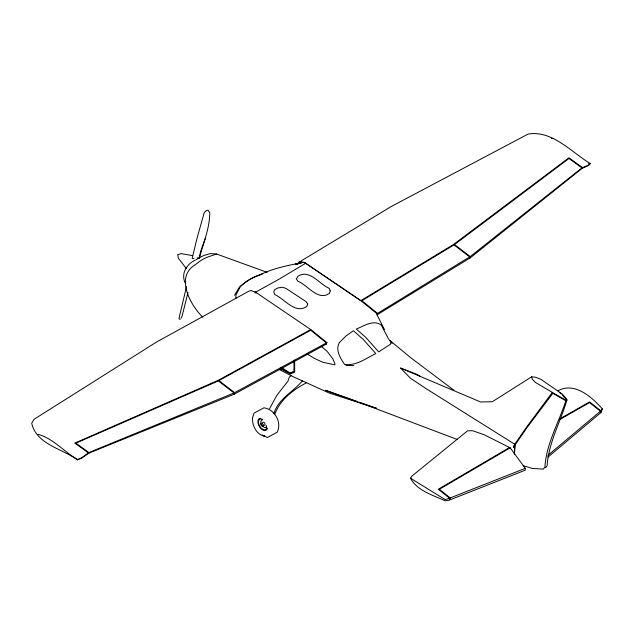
<?xml version="1.0" encoding="UTF-8"?>
<svg xmlns="http://www.w3.org/2000/svg" width="634" height="634" viewBox="0 0 634 634"><rect width="100%" height="100%" fill="white"/><g stroke="black" fill="none" stroke-linecap="round" stroke-linejoin="round"><path stroke-width="0.95" d="M293.994 360.714L293.938 371.564L290.103 373.188L280.577 368.085M235.872 298.519L235.959 294.953L240.294 286.711A78.727 64.248 63 0 1 262.682 273.785M77.443 459.888C62.14 448.563 36.439 444.418 31.7 423.306L33.959 419.351L156.336 342.146L248.75 291.228L251.009 290.57L255.407 292.044L310.755 329.569L326.954 342.637L326.367 344.064L233.978 394.293L88.871 453.167L81.429 458.303L77.443 459.888L77.459 459.452C64.129 451.804 52.947 438.252 38 434.322M88.324 453.484L88.348 452.866L74.804 443.111L218.35 380.265L310.755 329.569M88.871 453.167L88.895 452.557L75.898 443.134L218.342 380.923L234.033 392.953L233.978 394.293M234.525 393.976L234.572 392.636L218.888 380.606L310.755 330.219L326.415 342.954L326.367 344.064M384.481 329.529L376.984 314.844L377.024 313.735L360.825 300.659L305.469 263.142L301.071 261.668L298.82 262.317L297.639 264.069M377.523 314.527L377.571 313.418L361.911 300.69L453.984 244.875L469.675 256.905L469.62 258.244L376.984 314.844M509.633 447.477L438.316 489.25L449.664 498.261L449.593 500.099L445.084 500.812C432.784 494.972 417.338 491.009 410.467 478.194L412.1 475.936L467.623 430.779L472.607 430.74L484.075 434.71L510.172 447.818L525.301 468.352L525.229 470.198L450.14 499.79L450.203 497.944L439.402 489.282L510.172 447.818M469.62 258.244L470.166 257.935L470.214 256.588L581.949 167.891L588.645 165.038L590.103 163.477C571.258 152.081 552.269 130.025 528.098 134.059L391.432 206.415L298.82 262.317M514.745 444.252L513.389 447.398L514.745 444.252L425.58 388.325L410.356 378.133L400.569 368.069L480.564 401.972L492.269 401.766L531.657 376.802L535.461 377.222L540.905 379.33L562.104 393.952L566.947 399.563L565.861 400.189L552.317 392.391L526.513 427.205L514.745 444.252L514.356 454.19L515.284 444.592L527.06 427.546L552.832 393.349L565.837 400.799L566.923 400.173L562.683 395.267M470.166 257.935L581.925 168.509L581.949 167.891L568.944 158.476L454.53 244.566L470.214 256.588L377.024 313.735M581.925 168.509L582.495 167.582L568.952 157.818L453.445 244.534L360.825 300.659L305.469 263.142M582.472 168.192L588.629 165.474L590.103 163.477M600.406 411.228L600.335 413.067L548.085 457.003L548.156 455.157L600.406 411.228L589.604 402.558L559.782 419.526M602.3 408.843L600.953 410.911L600.881 412.758L602.3 408.843C591.823 397.043 574.523 381.525 557.936 390.813M199.306 257.15L200.986 250.216M199.631 257.285C203.451 242.584 209.703 228.288 209.759 212.81L208.031 210.219L206.399 210.488L204.275 212.469L197.079 238.083L192.165 258.315L194.028 258.672M187.973 292.543L182.045 316.326L181.007 318.26M186.523 286.568L179.145 317.666L179.065 318.91L180.262 319.33M273.88 413.693C278.112 398.913 293.249 391.915 302.418 380.844M566.923 400.173C560.432 421.99 548.624 442.635 547.102 465.697L545.525 467.852M274.894 414.002C280.149 399.769 293.035 389.767 306.103 383.015M201.327 249.289L205.392 238.186M565.837 400.799C558.776 422.743 546.334 443.515 544.931 466.957L543.346 469.112L532.116 468.399L523.105 465.61M269.537 408.732L276.844 395.339L288.066 381.002L289.223 377.222L291.299 375.613M234.564 295.262L239.161 287.448A75.977 61.371 74.3 0 1 260.162 275.069M194.868 260.281C186.618 264.354 180.793 273.666 185.12 282.78M305.667 263.276L278.873 279.285L255.011 292.52M326.954 342.637L234.033 392.953L88.895 452.557L81.445 457.867L77.459 459.452M559.553 419.003L589.604 401.908L600.953 410.911M199.219 257.761L203.934 255.447L210.211 253.6L216.511 253.988L267.152 272.358M293.352 371.786L290.103 373.188L282.067 367.775M260.194 274.712C273.88 268.016 288.946 265.242 303.718 262.278L305.548 262.627M450.203 497.944L525.301 468.352M216.511 253.988L209.925 256.279A49.832 34.585 -73 0 0 195.629 264.529C174.604 276.559 190.462 305.453 202.864 317.238M449.664 498.261L445.131 499.584L410.467 478.194M303.718 262.278L295.278 264.291L298.368 263.736M254.987 292.884L256.493 292.734L255.407 292.044M197.61 258.387L199.393 258.244M345.974 365.461L353.827 365.62M197.111 257.943L199.092 258.022M551.39 138.386L552.872 138.458M192.237 255.557L181.118 253.648L177.742 254.646L178.336 258.197L186.364 268.594M357.18 401.465L325.67 390.354L373.481 407.749L457.431 439.544M359.034 402.114L376.636 408.328L329.236 393.048L293.907 377.056L279.277 369.519M400.569 368.069L416.887 374.361L420.144 376.271M280.87 368.877L290.396 374.005L294.699 372.134L294.612 360.033M588.368 162.946L590.088 163.921M552.317 392.391L535.461 382.468L532.195 379.108L531.657 376.802M307.102 353.954L314.535 358.479L322.738 362.244L334.712 364.819L334.998 364.019L332.882 358.876L327.16 351.355L321.541 346.56M453.825 390.148L410.856 357.822L389.633 340.26L392.105 343.525M559.283 392.43L561.383 394.031M389.221 339.776L391.059 341.924L390.56 344.167L378.688 351.878L365.802 337.391L356.284 329.086C363.853 326.074 373.513 319.29 381.28 325.091L388.602 339.063M266.161 425.303L266.835 429.178M195.692 260.011A8.464 4.668 -57.9 0 1 197.285 259.092M267.326 428.275A6.776 3.907 60 0 1 259.734 427.102A6.776 3.907 60 0 1 260.439 418.21M266.74 427.791A5.928 3.424 60 0 1 261.985 428.782A5.928 3.424 60 0 1 258.482 421.491A5.928 3.424 60 0 1 262.833 419.66M266.367 427.015A4.232 2.441 60 0 1 261.636 424.756A4.232 2.441 60 0 1 262.46 419.835M262.65 422.949A1.696 0.975 60 0 1 263.895 422.347A1.696 0.975 60 0 1 265.044 424.447A1.696 0.975 60 0 1 263.792 425.049M252.483 418.004C252.086 425.763 256.572 434.734 264.719 436.247L262.207 435.059L267.35 437.523L277.216 432.206C282.146 422.347 274.696 409.326 263.934 407.797L254.068 413.122L252.483 418.004M307.68 303.979L306.911 306.373C295.246 314.567 284.563 298.868 274.807 294.596L273.722 291.997L274.514 289.809L277.534 288.066L281.987 287.226L285.799 288.272L306.087 301.641L307.68 303.979M330.259 290.879L329.387 293.399C317.927 301.419 307.648 284.975 297.94 281.266L296.347 278.928L297.94 276.289C309.368 268.57 319.623 284.46 329.236 288.327L330.259 290.879M339.285 342.661C335.18 350 340.442 358.408 344.627 364.455C356.371 366.008 365.866 358.384 375.796 353.558L362.91 339.063L353.384 330.758L346.196 335.79L339.285 342.661M260.851 423.988A1.696 0.975 60 0 0 262.603 426.278A1.696 0.975 60 0 0 262.69 423.94A1.696 0.975 60 0 0 260.851 423.988"/></g></svg>
